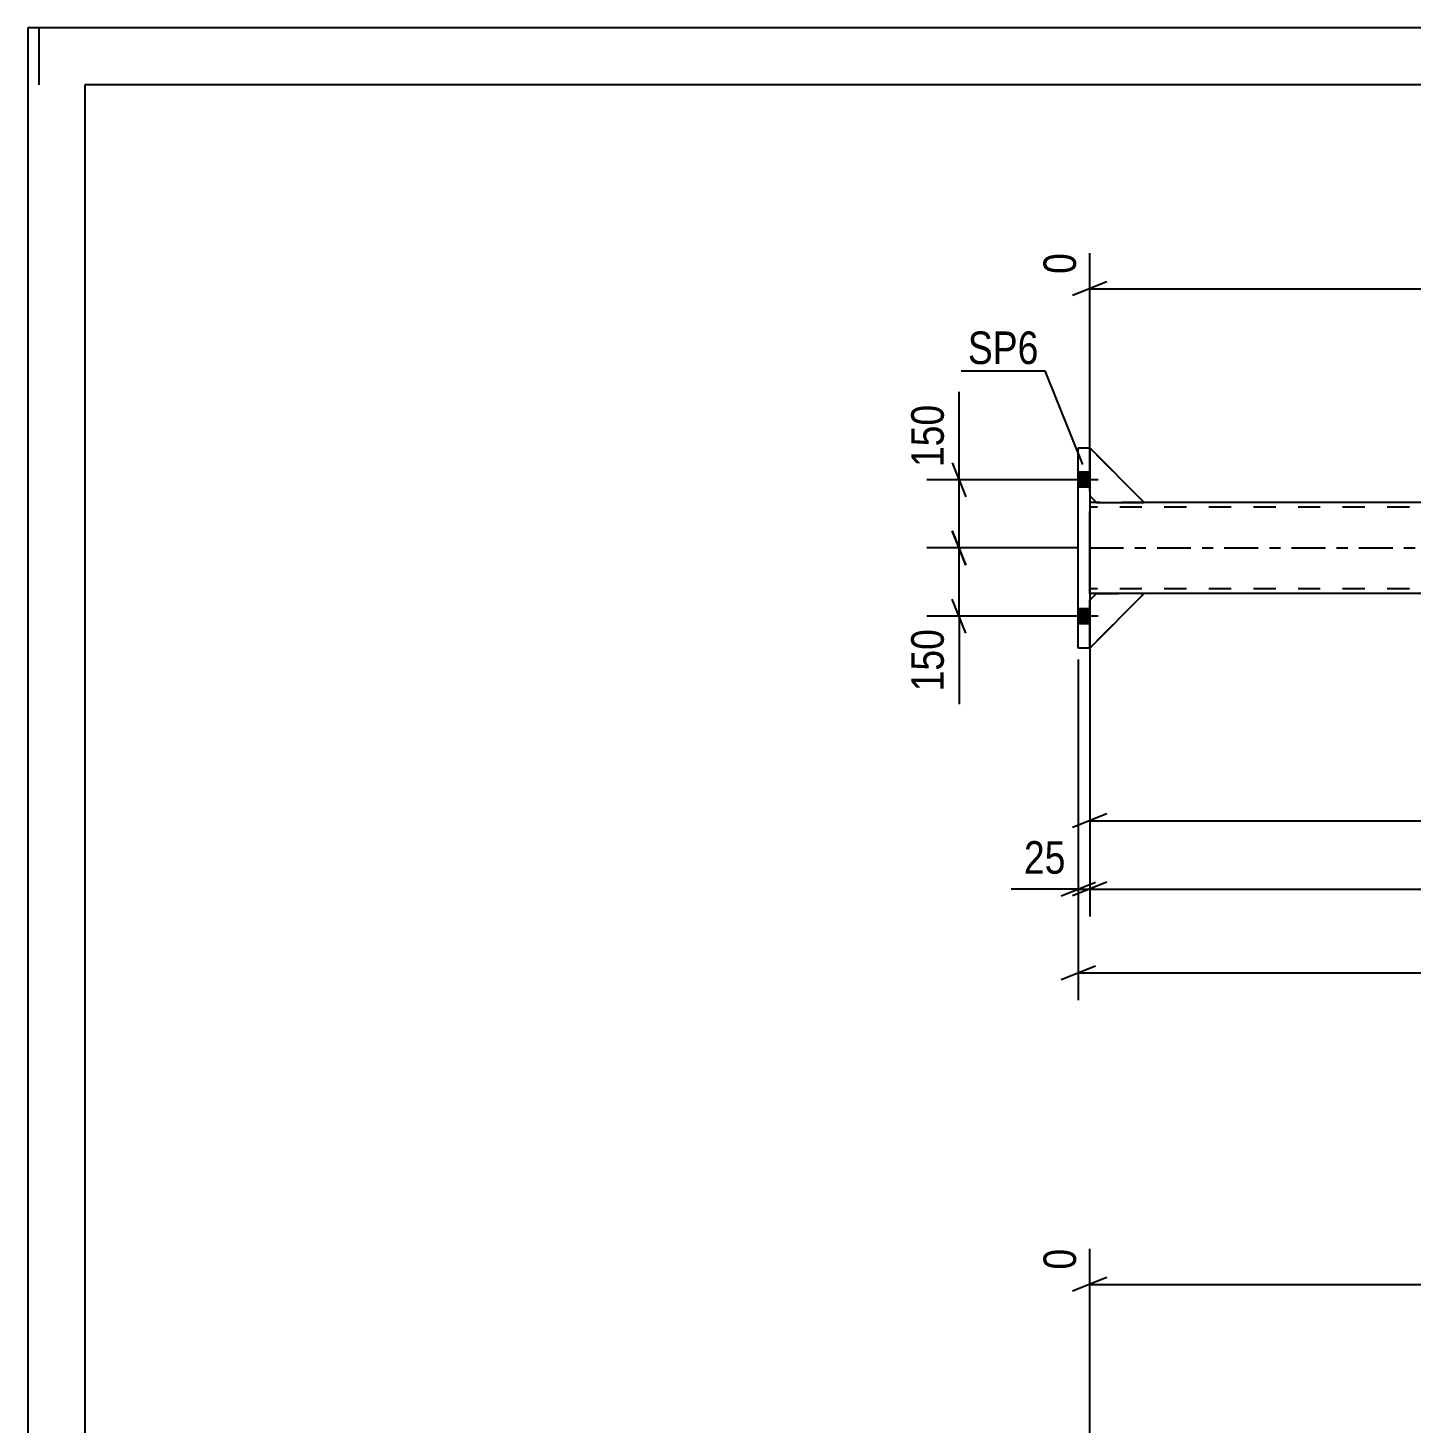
# Model space of a CAD drawing. Header units: millimetres. Extents: x -93 to 748, y -451 to 143.
# Drawn here: x -93.4 to 28.3, y 20.4 to 143.1 of the extents above; entities that cross this region are included whole.
import ezdxf

# ---------------------------------------------------------------- set-up
doc = ezdxf.new("R2010")
doc.units = ezdxf.units.MM
doc.linetypes.add('DXK_LINE_DOT2', pattern=[3.9198, 1.9599, -1.9599])
doc.linetypes.add('DXK_LINE_DOT3', pattern=[5.9187, 2.979, -0.9799, 0.9799, -0.9799])
doc.styles.add('Arial Narrow', font='ARIALN.TTF', dxfattribs={"height": 0.2})

# ---------------------------------------------------------------- blocks, each defined once
blk = doc.blocks.new('Unknown-761544515-1135')
at = {"color": 5, "linetype": 'Continuous'}
for p, q in [((747.65, 143.15), (-93.35, 143.15)), ((-93.35, 143.15), (-93.35, -450.85)), ((-92.35, 138.15), (-92.35, 143.15)), ((742.65, 138.15), (-88.35, 138.15)), ((-88.35, 138.15), (-88.35, -445.85))]:
    blk.add_line(p, q, dxfattribs=at)
blk = doc.blocks.new('Part-761544515-3131 - 3034')
at = {"color": 2, "linetype": 'Continuous'}
for p, q in [((0.6, 101.4), (0, 101.4)), ((217, 101.4), (4.8, 101.4)), ((0, 94.2), (0, 100.6)), ((0.6, 93.4), (0, 93.4)), ((217, 93.4), (4.8, 93.4))]:
    blk.add_line(p, q, dxfattribs=at)
at = {"color": 7, "linetype": 'DXK_LINE_DOT2'}
for p, q in [((0, 101.4), (0, 100.6)), ((0, 101.4), (0, 101.16)), ((718, 101), (0, 101)), ((4.8, 101.4), (0.6, 101.4)), ((0, 93.4), (0, 94.2)), ((718, 93.8), (0, 93.8)), ((4.8, 93.4), (0.6, 93.4))]:
    blk.add_line(p, q, dxfattribs=at)
at = {"color": 7, "linetype": 'DXK_LINE_DOT3'}
blk.add_line((0, 97.4), (718, 97.4), dxfattribs=at)
blk = doc.blocks.new('Bolt-761544515-3075 - 3034')
at = {"linetype": 'Continuous'}
for points in [[(-1, 104.06), (-1, 102.74), (0, 102.74), (0, 104.06)], [(-1, 104.06), (-1, 102.74), (0, 102.74), (0, 104.06)], [(-1, 92.06), (-1, 90.74), (0, 90.74), (0, 92.06)], [(-1, 92.06), (-1, 90.74), (0, 90.74), (0, 92.06)]]:
    blk.add_hatch(color=1, dxfattribs=at).paths.add_polyline_path(points)
at = {"color": 1, "linetype": 'Continuous'}
for p, q in [((0.76, 103.4), (-4, 103.4)), ((0.76, 103.4), (-4, 103.4)), ((0, 104.06), (-1, 104.06)), ((0, 104.06), (-1, 104.06)), ((0, 102.74), (-1, 102.74)), ((0, 102.74), (-1, 102.74)), ((0, 92.06), (-1, 92.06)), ((0, 92.06), (-1, 92.06)), ((0.76, 91.4), (-4, 91.4)), ((0.76, 91.4), (-4, 91.4)), ((0, 90.74), (-1, 90.74)), ((0, 90.74), (-1, 90.74))]:
    blk.add_line(p, q, dxfattribs=at)
blk = doc.blocks.new('Part-761544515-3113 - 3034')
at = {"color": 2, "linetype": 'Continuous'}
for p, q in [((4.8, 101.4), (0, 106.2)), ((0, 106.2), (0, 102)), ((0, 102), (0.6, 101.4)), ((0.6, 101.4), (4.8, 101.4))]:
    blk.add_line(p, q, dxfattribs=at)
blk = doc.blocks.new('Part-761544515-3185 - 3034')
at = {"color": 2, "linetype": 'Continuous'}
for p, q in [((-1, 88.6), (-1, 106.2)), ((-1, 106.2), (0, 106.2)), ((0, 106.2), (0, 88.6)), ((0, 88.6), (-1, 88.6))]:
    blk.add_line(p, q, dxfattribs=at)
blk = doc.blocks.new('Part-761544515-3110 - 3034')
at = {"color": 7, "linetype": 'DXK_LINE_DOT2'}
for p, q in [((4.8, 101.4), (0, 106.2)), ((0, 106.2), (0, 102)), ((0, 102), (0.6, 101.4)), ((0.6, 101.4), (4.8, 101.4))]:
    blk.add_line(p, q, dxfattribs=at)
blk = doc.blocks.new('Part-761544515-3116 - 3034')
at = {"color": 7, "linetype": 'DXK_LINE_DOT2'}
for p, q in [((4.8, 101.4), (0, 106.2)), ((0, 106.2), (0, 102)), ((0, 102), (0.6, 101.4)), ((0.6, 101.4), (4.8, 101.4))]:
    blk.add_line(p, q, dxfattribs=at)
blk = doc.blocks.new('Part-761544515-3119 - 3034')
at = {"color": 7, "linetype": 'DXK_LINE_DOT2'}
for p, q in [((0, 92.8), (0.6, 93.4)), ((4.8, 93.4), (0, 88.6)), ((0.6, 93.4), (4.8, 93.4)), ((0, 88.6), (0, 92.8))]:
    blk.add_line(p, q, dxfattribs=at)
blk = doc.blocks.new('Part-761544515-3122 - 3034')
at = {"color": 2, "linetype": 'Continuous'}
for p, q in [((0, 92.8), (0.6, 93.4)), ((4.8, 93.4), (0, 88.6)), ((4.8, 93.4), (0.6, 93.4)), ((0, 88.6), (0, 92.8))]:
    blk.add_line(p, q, dxfattribs=at)
blk = doc.blocks.new('Part-761544515-3125 - 3034')
at = {"color": 7, "linetype": 'DXK_LINE_DOT2'}
for p, q in [((0, 92.8), (0.6, 93.4)), ((4.8, 93.4), (0, 88.6)), ((0.6, 93.4), (4.8, 93.4)), ((0, 88.6), (0, 92.8))]:
    blk.add_line(p, q, dxfattribs=at)
blk = doc.blocks.new('StraightDimension-761544515-9653 - 5128')
at = {"color": 7, "linetype": 'Continuous'}
for p, q in [((88.42, -5), (88.42, 41.24)), ((0, 7), (0, 35.76)), ((1.5, 33.23), (-1.5, 32.03)), ((86.92, 32.03), (89.92, 33.23)), ((0, 32.63), (88.42, 32.63))]:
    blk.add_line(p, q, dxfattribs=at)
at = {"color": 0}
blk.add_wipeout([(48.46, 33.38), (48.46, 37.58), (39.95, 37.58), (39.95, 33.38)], dxfattribs=at)
at = {"color": 3, "style": 'Arial Narrow'}
blk.add_text('2210', height=2.863, dxfattribs=at).set_placement((40.55, 33.98))
at = {"color": 0, "linetype": 'Continuous'}
for points in [[(87.82, 41.84), (83.62, 41.84), (83.62, 33.33), (87.82, 33.33)], [(-0.6, 36.36), (-4.8, 36.36), (-4.8, 33.33), (-0.6, 33.33)]]:
    blk.add_wipeout(points, dxfattribs=at)
at = {"color": 3, "linetype": 'Continuous', "style": 'Arial Narrow'}
for s, height, p in [('2210', 2.863, (87.22, 33.93)), ('0', 2.86, (-1.2, 33.93))]:
    blk.add_text(s, height=height, rotation=90.0002, dxfattribs=at).set_placement(p)
blk = doc.blocks.new('StraightDimension-761544515-3388 - 3034')
at = {"color": 7, "linetype": 'Continuous'}
for p, q in [((-12.08, 98.9), (-10.88, 95.9)), ((-1, 97.4), (-14.33, 97.4)), ((-11.48, 91.4), (-11.48, 97.4)), ((-10.88, 89.9), (-12.08, 92.9)), ((-2, 91.4), (-14.33, 91.4)), ((-11.48, 91.4), (-11.48, 83.66)), ((-11.48, 91.4), (-11.48, 83.66))]:
    blk.add_line(p, q, dxfattribs=at)
at = {"color": 0}
blk.add_wipeout([(-12.23, 90.87), (-16.43, 90.87), (-16.43, 84.19), (-12.23, 84.19)], dxfattribs=at)
at = {"color": 3, "style": 'Arial Narrow'}
blk.add_text('150', height=2.863, rotation=90.0002, dxfattribs=at).set_placement((-12.83, 84.79))
blk = doc.blocks.new('StraightDimension-761544515-3287 - 3034')
at = {"color": 7, "linetype": 'Continuous'}
for p, q in [((0, 102.4), (0, 123.33)), ((1.5, 120.81), (-1.5, 119.61)), ((0, 120.21), (217, 120.21))]:
    blk.add_line(p, q, dxfattribs=at)
at = {"color": 0, "linetype": 'Continuous'}
blk.add_wipeout([(-0.6, 123.93), (-4.8, 123.93), (-4.8, 120.91), (-0.6, 120.91)], dxfattribs=at)
at = {"color": 3, "linetype": 'Continuous', "style": 'Arial Narrow'}
blk.add_text('0', height=2.86, rotation=90.0002, dxfattribs=at).set_placement((-1.2, 121.51))
blk = doc.blocks.new('StraightDimension-761544515-3332 - 3034')
at = {"color": 7, "linetype": 'Continuous'}
for p, q in [((0, 87.6), (0, 65)), ((1.5, 68), (-1.5, 66.8)), ((0, 67.4), (718, 67.4))]:
    blk.add_line(p, q, dxfattribs=at)
blk = doc.blocks.new('StraightDimension-761544515-3363 - 3034')
at = {"color": 7, "linetype": 'Continuous'}
for p, q in [((-1, 87.6), (-1, 65)), ((0, 87.6), (0, 65)), ((-2.5, 66.8), (0.5, 68)), ((1.5, 68), (-1.5, 66.8)), ((-1, 67.4), (-6.91, 67.4)), ((-1, 67.4), (-6.91, 67.4)), ((-1, 67.4), (0, 67.4))]:
    blk.add_line(p, q, dxfattribs=at)
at = {"color": 0}
blk.add_wipeout([(-1.53, 68.15), (-1.53, 72.35), (-6.38, 72.35), (-6.38, 68.15)], dxfattribs=at)
at = {"color": 3, "style": 'Arial Narrow'}
blk.add_text('25', height=2.863, dxfattribs=at).set_placement((-5.78, 68.75))
blk = doc.blocks.new('StraightDimension-761544515-3397 - 3034')
at = {"color": 7, "linetype": 'Continuous'}
for p, q in [((-11.48, 103.4), (-11.48, 111.13)), ((-11.48, 103.4), (-11.48, 111.13)), ((-12.08, 104.9), (-10.88, 101.9)), ((-2, 103.4), (-14.33, 103.4)), ((-11.48, 97.4), (-11.48, 103.4)), ((-10.88, 95.9), (-12.08, 98.9)), ((-1, 97.4), (-14.33, 97.4))]:
    blk.add_line(p, q, dxfattribs=at)
at = {"color": 0}
blk.add_wipeout([(-12.23, 110.61), (-16.43, 110.61), (-16.43, 103.92), (-12.23, 103.92)], dxfattribs=at)
at = {"color": 3, "style": 'Arial Narrow'}
blk.add_text('150', height=2.863, rotation=90.0002, dxfattribs=at).set_placement((-12.83, 104.52))
blk = doc.blocks.new('StraightDimension-761544515-3407 - 3034')
at = {"color": 7, "linetype": 'Continuous'}
for p, q in [((0, 92.4), (0, 71.01)), ((1.5, 74.01), (-1.5, 72.81)), ((0, 73.41), (217, 73.41))]:
    blk.add_line(p, q, dxfattribs=at)
blk = doc.blocks.new('StraightDimension-761544515-3469 - 3034')
at = {"color": 7, "linetype": 'Continuous'}
for p, q in [((-1, 87.6), (-1, 57.63)), ((0.5, 60.63), (-2.5, 59.43)), ((-1, 60.03), (719, 60.03))]:
    blk.add_line(p, q, dxfattribs=at)
blk = doc.blocks.new('Mark-761544515-3181 - 3034')
at = {"color": 0}
blk.add_wipeout([(-4.5, 113.58), (-4.5, 116.58), (-10.71, 116.58), (-10.71, 113.58)], dxfattribs=at)
blk.add_wipeout([(-4.5, 113.58), (-4.5, 116.58), (-10.71, 116.58), (-10.71, 113.58)], dxfattribs=at)
at = {"color": 30, "linetype": 'Continuous'}
for p in [(-11.31, 112.98), (-0.6, 104.75)]:
    blk.add_line(p, (-3.9, 112.98), dxfattribs=at)
at = {"color": 3, "style": 'Arial Narrow'}
blk.add_text('SP6', height=2.863, dxfattribs=at).set_placement((-10.71, 113.58))

msp = doc.modelspace()

# ---------------------------------------------------------------- block references
for name in ['Unknown-761544515-1135', 'Part-761544515-3185 - 3034', 'Part-761544515-3113 - 3034', 'Part-761544515-3110 - 3034', 'Part-761544515-3116 - 3034', 'Bolt-761544515-3075 - 3034', 'Part-761544515-3131 - 3034', 'Part-761544515-3119 - 3034', 'Part-761544515-3122 - 3034', 'Part-761544515-3125 - 3034']:
    msp.add_blockref(name, (0, 0))

# ---------------------------------------------------------------- next in the draw order: block references
for name in ['StraightDimension-761544515-3287 - 3034', 'StraightDimension-761544515-3388 - 3034', 'StraightDimension-761544515-9653 - 5128']:
    msp.add_blockref(name, (0, 0))

# ---------------------------------------------------------------- next in the draw order: block references
for name in ['StraightDimension-761544515-3397 - 3034', 'StraightDimension-761544515-3332 - 3034']:
    msp.add_blockref(name, (0, 0))

# ---------------------------------------------------------------- next in the draw order: block references
for name in ['Mark-761544515-3181 - 3034', 'StraightDimension-761544515-3363 - 3034']:
    msp.add_blockref(name, (0, 0))

# ---------------------------------------------------------------- next in the draw order: block references
msp.add_blockref('StraightDimension-761544515-3407 - 3034', (0, 0))

# ---------------------------------------------------------------- next in the draw order: block references
msp.add_blockref('StraightDimension-761544515-3469 - 3034', (0, 0))

doc.saveas('drawing.dxf')
